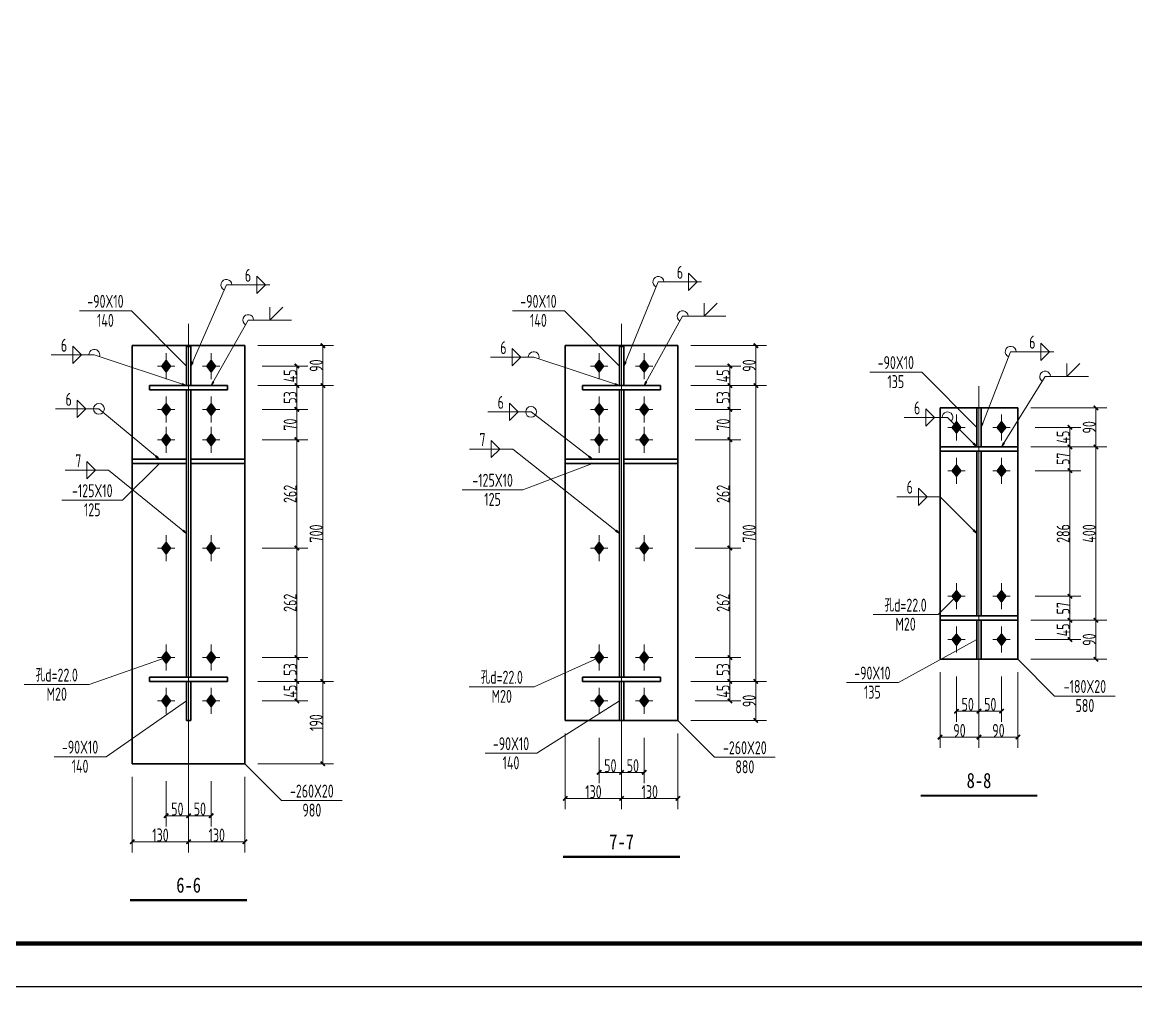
# Model space of a CAD drawing. Extents: x 2303022 to 2899168, y 17226141 to 18257813.
# Drawn here: x 2592571 to 2618286, y 17264101 to 17286360 of the extents above; entities that cross this region are included whole.
import ezdxf
from ezdxf.enums import TextEntityAlignment as Align

# ---------------------------------------------------------------- set-up
doc = ezdxf.new("R2010")
doc.units = 0
doc.header["$LTSCALE"] = 1000
doc.header["$MEASUREMENT"] = 0
doc.linetypes.add('线型6', pattern=[8.75, 5, -1.25, 1.25, -1.25])
for name, color, linetype, lineweight in [('10', 7, 'Continuous', 35), ('20', 2, 'Continuous', 35), ('尺寸标注', 9, 'Continuous', 18), ('焊缝标注', 9, 'Continuous', 18), ('螺栓孔标注', 9, 'Continuous', 18), ('钢板标注', 9, 'Continuous', 18)]:
    doc.layers.add(name, color=color, linetype=linetype, lineweight=lineweight)
doc.layers.add('3T_WOOD', color=21, linetype='Continuous')
doc.layers.add('TK', color=4, linetype='Continuous')
doc.styles.add('FromPkpm', font='Pkpmeng', dxfattribs={"width": 0.7, "bigfont": 'hztxt'})
doc.styles.add('宋体', font='', dxfattribs={"width": 0.8})
doc.styles.get('宋体').set_extended_font_data('SimSun')

# ---------------------------------------------------------------- blocks, each defined once
blk = doc.blocks.new('_ArchTick')
at = {"color": 0, "linetype": 'ByBlock', "const_width": 0.4}
blk.add_lwpolyline([(-0.5, -0.5), (0.5, 0.5)], dxfattribs=at)
blk = doc.blocks.new('GeYuanFrame_52402328', base_point=(20.09, 4.53))
at = {"layer": 'TK'}
blk.add_lwpolyline([(20.09, 4.53), (20.09, 598.53), (1491.09, 598.53), (1491.09, 4.53)], close=True, dxfattribs=at)
at = {"layer": 'TK', "const_width": 1}
blk.add_lwpolyline([(45.09, 588.53), (1481.09, 588.53), (1481.09, 14.53), (45.09, 14.53)], close=True, dxfattribs=at)

msp = doc.modelspace()

# ---------------------------------------------------------------- hatches: boundary and pattern name
at = {"layer": '10'}
for points in [[(2595892.5, 17278555.5), (2595792.5, 17278425.5), (2595892.5, 17278295.5), (2595992.5, 17278425.5)], [(2596932.5, 17278555.5), (2596832.5, 17278425.5), (2596932.5, 17278295.5), (2597032.5, 17278425.5)], [(2605892.5, 17278555.5), (2605792.5, 17278425.5), (2605892.5, 17278295.5), (2605992.5, 17278425.5)], [(2606932.5, 17278555.5), (2606832.5, 17278425.5), (2606932.5, 17278295.5), (2607032.5, 17278425.5)], [(2595892.5, 17277555.5), (2595792.5, 17277425.5), (2595892.5, 17277295.5), (2595992.5, 17277425.5)], [(2596932.5, 17277555.5), (2596832.5, 17277425.5), (2596932.5, 17277295.5), (2597032.5, 17277425.5)], [(2605892.5, 17277555.5), (2605792.5, 17277425.5), (2605892.5, 17277295.5), (2605992.5, 17277425.5)], [(2606932.5, 17277555.5), (2606832.5, 17277425.5), (2606932.5, 17277295.5), (2607032.5, 17277425.5)], [(2614146.2, 17277141.4), (2614046.2, 17277011.4), (2614146.2, 17276881.4), (2614246.2, 17277011.4)], [(2615186.2, 17277141.4), (2615086.2, 17277011.4), (2615186.2, 17276881.4), (2615286.2, 17277011.4)], [(2595892.5, 17276855.5), (2595792.5, 17276725.5), (2595892.5, 17276595.5), (2595992.5, 17276725.5)], [(2596932.5, 17276855.5), (2596832.5, 17276725.5), (2596932.5, 17276595.5), (2597032.5, 17276725.5)], [(2605892.5, 17276855.5), (2605792.5, 17276725.5), (2605892.5, 17276595.5), (2605992.5, 17276725.5)], [(2606932.5, 17276855.5), (2606832.5, 17276725.5), (2606932.5, 17276595.5), (2607032.5, 17276725.5)], [(2614146.2, 17276141.4), (2614046.2, 17276011.4), (2614146.2, 17275881.4), (2614246.2, 17276011.4)], [(2615186.2, 17276141.4), (2615086.2, 17276011.4), (2615186.2, 17275881.4), (2615286.2, 17276011.4)], [(2595892.5, 17274355.5), (2595792.5, 17274225.5), (2595892.5, 17274095.5), (2595992.5, 17274225.5)], [(2596932.5, 17274355.5), (2596832.5, 17274225.5), (2596932.5, 17274095.5), (2597032.5, 17274225.5)], [(2605892.5, 17274355.5), (2605792.5, 17274225.5), (2605892.5, 17274095.5), (2605992.5, 17274225.5)], [(2606932.5, 17274355.5), (2606832.5, 17274225.5), (2606932.5, 17274095.5), (2607032.5, 17274225.5)], [(2614146.2, 17273241.4), (2614046.2, 17273111.4), (2614146.2, 17272981.4), (2614246.2, 17273111.4)], [(2615186.2, 17273241.4), (2615086.2, 17273111.4), (2615186.2, 17272981.4), (2615286.2, 17273111.4)], [(2614146.2, 17272241.4), (2614046.2, 17272111.4), (2614146.2, 17271981.4), (2614246.2, 17272111.4)], [(2615186.2, 17272241.4), (2615086.2, 17272111.4), (2615186.2, 17271981.4), (2615286.2, 17272111.4)], [(2595892.5, 17271827.3), (2595792.5, 17271697.3), (2595892.5, 17271567.3), (2595992.5, 17271697.3)], [(2596932.5, 17271827.3), (2596832.5, 17271697.3), (2596932.5, 17271567.3), (2597032.5, 17271697.3)], [(2605892.5, 17271827.3), (2605792.5, 17271697.3), (2605892.5, 17271567.3), (2605992.5, 17271697.3)], [(2606932.5, 17271827.3), (2606832.5, 17271697.3), (2606932.5, 17271567.3), (2607032.5, 17271697.3)], [(2595892.5, 17270827.3), (2595792.5, 17270697.3), (2595892.5, 17270567.3), (2595992.5, 17270697.3)], [(2596932.5, 17270827.3), (2596832.5, 17270697.3), (2596932.5, 17270567.3), (2597032.5, 17270697.3)], [(2605892.5, 17270827.3), (2605792.5, 17270697.3), (2605892.5, 17270567.3), (2605992.5, 17270697.3)], [(2606932.5, 17270827.3), (2606832.5, 17270697.3), (2606932.5, 17270567.3), (2607032.5, 17270697.3)]]:
    msp.add_hatch(color=1, dxfattribs=at).paths.add_polyline_path(points)
at = {"layer": '焊缝标注'}
for points in [[(2596462.5, 17278425.5), (2596516.4, 17278511.1), (2596489, 17278523.1)], [(2606462.5, 17278425.5), (2606514.4, 17278512.3), (2606486.6, 17278523.7)], [(2596362.5, 17277975.5), (2596272.4, 17278021.4), (2596262.9, 17277993)], [(2596932.5, 17277975.5), (2596994.9, 17278055.1), (2596968.8, 17278069.9)], [(2606362.5, 17277975.5), (2606272.3, 17278021.2), (2606262.9, 17277992.7)], [(2606932.5, 17277975.5), (2606994.2, 17278055.7), (2606967.9, 17278070.2)], [(2614716.2, 17277011.4), (2614766.5, 17277099.1), (2614738.6, 17277110)], [(2614616.2, 17276561.4), (2614556.2, 17276642.8), (2614534.9, 17276621.6)], [(2615186.2, 17276561.4), (2615251.7, 17276638.5), (2615226.2, 17276654.3)], [(2595737.5, 17276275.5), (2595670.3, 17276351.1), (2595651.1, 17276328)], [(2605737.5, 17276275.5), (2605667.5, 17276348.5), (2605649.2, 17276324.8)], [(2596362.5, 17274561.4), (2596294.3, 17274636.1), (2596275.4, 17274612.8)], [(2606362.5, 17274561.4), (2606293.5, 17274635.3), (2606274.8, 17274611.8)], [(2614616.2, 17274561.4), (2614556.2, 17274642.8), (2614534.9, 17274621.6)]]:
    msp.add_hatch(color=256, dxfattribs=at).paths.add_polyline_path(points)

# ---------------------------------------------------------------- linework, layer by layer
at = {"layer": '10', "linetype": '线型6', "lineweight": 18, "ltscale": 100}
for p, q in [((2596412.5, 17268747.3), (2596412.5, 17279397.3)), ((2606412.5, 17269747.3), (2606412.5, 17279397.3)), ((2614666.2, 17271161.4), (2614666.2, 17277961.4))]:
    msp.add_line(p, q, dxfattribs=at)
at = {"layer": '10', "color": 9, "lineweight": 18, "ltscale": 100}
for p, q in [((2595892.5, 17278725.5), (2595892.5, 17278125.5)), ((2596932.5, 17278725.5), (2596932.5, 17278125.5)), ((2605892.5, 17278725.5), (2605892.5, 17278125.5)), ((2606932.5, 17278725.5), (2606932.5, 17278125.5)), ((2596092.5, 17278425.5), (2595692.5, 17278425.5)), ((2597132.5, 17278425.5), (2596732.5, 17278425.5)), ((2606092.5, 17278425.5), (2605692.5, 17278425.5)), ((2607132.5, 17278425.5), (2606732.5, 17278425.5)), ((2595892.5, 17277725.5), (2595892.5, 17277125.5)), ((2596932.5, 17277725.5), (2596932.5, 17277125.5)), ((2605892.5, 17277725.5), (2605892.5, 17277125.5)), ((2606932.5, 17277725.5), (2606932.5, 17277125.5)), ((2596092.5, 17277425.5), (2595692.5, 17277425.5)), ((2597132.5, 17277425.5), (2596732.5, 17277425.5)), ((2606092.5, 17277425.5), (2605692.5, 17277425.5)), ((2607132.5, 17277425.5), (2606732.5, 17277425.5)), ((2614146.2, 17277311.4), (2614146.2, 17276711.4)), ((2615186.2, 17277311.4), (2615186.2, 17276711.4)), ((2595892.5, 17277025.5), (2595892.5, 17276425.5)), ((2596932.5, 17277025.5), (2596932.5, 17276425.5)), ((2605892.5, 17277025.5), (2605892.5, 17276425.5)), ((2606932.5, 17277025.5), (2606932.5, 17276425.5)), ((2614346.2, 17277011.4), (2613946.2, 17277011.4)), ((2615386.2, 17277011.4), (2614986.2, 17277011.4)), ((2596092.5, 17276725.5), (2595692.5, 17276725.5)), ((2597132.5, 17276725.5), (2596732.5, 17276725.5)), ((2606092.5, 17276725.5), (2605692.5, 17276725.5)), ((2607132.5, 17276725.5), (2606732.5, 17276725.5)), ((2614146.2, 17276311.4), (2614146.2, 17275711.4)), ((2615186.2, 17276311.4), (2615186.2, 17275711.4)), ((2614346.2, 17276011.4), (2613946.2, 17276011.4)), ((2615386.2, 17276011.4), (2614986.2, 17276011.4)), ((2595892.5, 17274525.5), (2595892.5, 17273925.5)), ((2596932.5, 17274525.5), (2596932.5, 17273925.5)), ((2605892.5, 17274525.5), (2605892.5, 17273925.5)), ((2606932.5, 17274525.5), (2606932.5, 17273925.5)), ((2596092.5, 17274225.5), (2595692.5, 17274225.5)), ((2597132.5, 17274225.5), (2596732.5, 17274225.5)), ((2606092.5, 17274225.5), (2605692.5, 17274225.5)), ((2607132.5, 17274225.5), (2606732.5, 17274225.5)), ((2614146.2, 17273411.4), (2614146.2, 17272811.4)), ((2615186.2, 17273411.4), (2615186.2, 17272811.4)), ((2614346.2, 17273111.4), (2613946.2, 17273111.4)), ((2615386.2, 17273111.4), (2614986.2, 17273111.4)), ((2614146.2, 17272411.4), (2614146.2, 17271811.4)), ((2615186.2, 17272411.4), (2615186.2, 17271811.4)), ((2614346.2, 17272111.4), (2613946.2, 17272111.4)), ((2615386.2, 17272111.4), (2614986.2, 17272111.4)), ((2595892.5, 17271997.3), (2595892.5, 17271397.3)), ((2596932.5, 17271997.3), (2596932.5, 17271397.3)), ((2605892.5, 17271997.3), (2605892.5, 17271397.3)), ((2606932.5, 17271997.3), (2606932.5, 17271397.3)), ((2596092.5, 17271697.3), (2595692.5, 17271697.3)), ((2597132.5, 17271697.3), (2596732.5, 17271697.3)), ((2606092.5, 17271697.3), (2605692.5, 17271697.3)), ((2607132.5, 17271697.3), (2606732.5, 17271697.3)), ((2595892.5, 17270997.3), (2595892.5, 17270397.3)), ((2596932.5, 17270997.3), (2596932.5, 17270397.3)), ((2605892.5, 17270997.3), (2605892.5, 17270397.3)), ((2606932.5, 17270997.3), (2606932.5, 17270397.3)), ((2596092.5, 17270697.3), (2595692.5, 17270697.3)), ((2597132.5, 17270697.3), (2596732.5, 17270697.3)), ((2606092.5, 17270697.3), (2605692.5, 17270697.3)), ((2607132.5, 17270697.3), (2606732.5, 17270697.3))]:
    msp.add_line(p, q, dxfattribs=at)
at = {"layer": '10', "color": 3, "lineweight": 35, "ltscale": 100}
for p, q in [((2597312.5, 17277975.5), (2595512.5, 17277975.5)), ((2595512.5, 17277975.5), (2595512.5, 17277875.5)), ((2597312.5, 17277875.5), (2597312.5, 17277975.5)), ((2607312.5, 17277975.5), (2605512.5, 17277975.5)), ((2605512.5, 17277975.5), (2605512.5, 17277875.5)), ((2607312.5, 17277875.5), (2607312.5, 17277975.5)), ((2595512.5, 17277875.5), (2597312.5, 17277875.5)), ((2596362.5, 17271247.3), (2596362.5, 17277875.5)), ((2596462.5, 17271247.3), (2596462.5, 17277875.5)), ((2605512.5, 17277875.5), (2607312.5, 17277875.5)), ((2606362.5, 17271247.3), (2606362.5, 17277875.5)), ((2606462.5, 17271247.3), (2606462.5, 17277875.5)), ((2615566.2, 17276561.4), (2613766.2, 17276561.4)), ((2613766.2, 17276561.4), (2613766.2, 17276461.4)), ((2613766.2, 17276461.4), (2615566.2, 17276461.4)), ((2614616.2, 17272661.4), (2614616.2, 17276461.4)), ((2614716.2, 17272661.4), (2614716.2, 17276461.4)), ((2615566.2, 17276461.4), (2615566.2, 17276561.4)), ((2615566.2, 17272661.4), (2613766.2, 17272661.4)), ((2613766.2, 17272661.4), (2613766.2, 17272561.4)), ((2613766.2, 17272561.4), (2615566.2, 17272561.4)), ((2615566.2, 17272561.4), (2615566.2, 17272661.4)), ((2597312.5, 17271247.3), (2595512.5, 17271247.3)), ((2595512.5, 17271247.3), (2595512.5, 17271147.3)), ((2595512.5, 17271147.3), (2597312.5, 17271147.3)), ((2597312.5, 17271147.3), (2597312.5, 17271247.3)), ((2607312.5, 17271247.3), (2605512.5, 17271247.3)), ((2605512.5, 17271247.3), (2605512.5, 17271147.3)), ((2605512.5, 17271147.3), (2607312.5, 17271147.3)), ((2607312.5, 17271147.3), (2607312.5, 17271247.3))]:
    msp.add_line(p, q, dxfattribs=at)
at = {"layer": '10', "color": 1, "linetype": 'Continuous'}
for points in [[(2595892.5, 17278555.5), (2595792.5, 17278425.5), (2595892.5, 17278295.5), (2595992.5, 17278425.5)], [(2596932.5, 17278555.5), (2596832.5, 17278425.5), (2596932.5, 17278295.5), (2597032.5, 17278425.5)], [(2605892.5, 17278555.5), (2605792.5, 17278425.5), (2605892.5, 17278295.5), (2605992.5, 17278425.5)], [(2606932.5, 17278555.5), (2606832.5, 17278425.5), (2606932.5, 17278295.5), (2607032.5, 17278425.5)], [(2595892.5, 17277555.5), (2595792.5, 17277425.5), (2595892.5, 17277295.5), (2595992.5, 17277425.5)], [(2596932.5, 17277555.5), (2596832.5, 17277425.5), (2596932.5, 17277295.5), (2597032.5, 17277425.5)], [(2605892.5, 17277555.5), (2605792.5, 17277425.5), (2605892.5, 17277295.5), (2605992.5, 17277425.5)], [(2606932.5, 17277555.5), (2606832.5, 17277425.5), (2606932.5, 17277295.5), (2607032.5, 17277425.5)], [(2614146.2, 17277141.4), (2614046.2, 17277011.4), (2614146.2, 17276881.4), (2614246.2, 17277011.4)], [(2615186.2, 17277141.4), (2615086.2, 17277011.4), (2615186.2, 17276881.4), (2615286.2, 17277011.4)], [(2595892.5, 17276855.5), (2595792.5, 17276725.5), (2595892.5, 17276595.5), (2595992.5, 17276725.5)], [(2596932.5, 17276855.5), (2596832.5, 17276725.5), (2596932.5, 17276595.5), (2597032.5, 17276725.5)], [(2605892.5, 17276855.5), (2605792.5, 17276725.5), (2605892.5, 17276595.5), (2605992.5, 17276725.5)], [(2606932.5, 17276855.5), (2606832.5, 17276725.5), (2606932.5, 17276595.5), (2607032.5, 17276725.5)], [(2614146.2, 17276141.4), (2614046.2, 17276011.4), (2614146.2, 17275881.4), (2614246.2, 17276011.4)], [(2615186.2, 17276141.4), (2615086.2, 17276011.4), (2615186.2, 17275881.4), (2615286.2, 17276011.4)], [(2595892.5, 17274355.5), (2595792.5, 17274225.5), (2595892.5, 17274095.5), (2595992.5, 17274225.5)], [(2596932.5, 17274355.5), (2596832.5, 17274225.5), (2596932.5, 17274095.5), (2597032.5, 17274225.5)], [(2605892.5, 17274355.5), (2605792.5, 17274225.5), (2605892.5, 17274095.5), (2605992.5, 17274225.5)], [(2606932.5, 17274355.5), (2606832.5, 17274225.5), (2606932.5, 17274095.5), (2607032.5, 17274225.5)], [(2614146.2, 17273241.4), (2614046.2, 17273111.4), (2614146.2, 17272981.4), (2614246.2, 17273111.4)], [(2615186.2, 17273241.4), (2615086.2, 17273111.4), (2615186.2, 17272981.4), (2615286.2, 17273111.4)], [(2614146.2, 17272241.4), (2614046.2, 17272111.4), (2614146.2, 17271981.4), (2614246.2, 17272111.4)], [(2615186.2, 17272241.4), (2615086.2, 17272111.4), (2615186.2, 17271981.4), (2615286.2, 17272111.4)], [(2595892.5, 17271827.3), (2595792.5, 17271697.3), (2595892.5, 17271567.3), (2595992.5, 17271697.3)], [(2596932.5, 17271827.3), (2596832.5, 17271697.3), (2596932.5, 17271567.3), (2597032.5, 17271697.3)], [(2605892.5, 17271827.3), (2605792.5, 17271697.3), (2605892.5, 17271567.3), (2605992.5, 17271697.3)], [(2606932.5, 17271827.3), (2606832.5, 17271697.3), (2606932.5, 17271567.3), (2607032.5, 17271697.3)], [(2595892.5, 17270827.3), (2595792.5, 17270697.3), (2595892.5, 17270567.3), (2595992.5, 17270697.3)], [(2596932.5, 17270827.3), (2596832.5, 17270697.3), (2596932.5, 17270567.3), (2597032.5, 17270697.3)], [(2605892.5, 17270827.3), (2605792.5, 17270697.3), (2605892.5, 17270567.3), (2605992.5, 17270697.3)], [(2606932.5, 17270827.3), (2606832.5, 17270697.3), (2606932.5, 17270567.3), (2607032.5, 17270697.3)]]:
    msp.add_lwpolyline(points, close=True, dxfattribs=at)
at = {"layer": '10', "lineweight": 35, "ltscale": 100, "const_width": 50}
for points in [[(2613316.2, 17268511.4), (2616016.2, 17268511.4)], [(2605062.5, 17267097.3), (2607762.5, 17267097.3)], [(2595062.5, 17266097.3), (2597762.5, 17266097.3)]]:
    msp.add_lwpolyline(points, dxfattribs=at)
at = {"layer": '20', "lineweight": 35, "ltscale": 100}
for p, q in [((2597712.5, 17278897.3), (2595112.5, 17278897.3)), ((2595112.5, 17278897.3), (2595112.5, 17269247.3)), ((2596462.5, 17278875.5), (2596362.5, 17278875.5)), ((2596362.5, 17278875.5), (2596362.5, 17277975.5)), ((2596462.5, 17277975.5), (2596462.5, 17278875.5)), ((2597712.5, 17269247.3), (2597712.5, 17278897.3)), ((2607712.5, 17278897.3), (2605112.5, 17278897.3)), ((2605112.5, 17278897.3), (2605112.5, 17270247.3)), ((2606462.5, 17278875.5), (2606362.5, 17278875.5)), ((2606362.5, 17278875.5), (2606362.5, 17277975.5)), ((2606462.5, 17277975.5), (2606462.5, 17278875.5)), ((2607712.5, 17270247.3), (2607712.5, 17278897.3)), ((2596362.5, 17277975.5), (2596462.5, 17277975.5)), ((2606362.5, 17277975.5), (2606462.5, 17277975.5)), ((2615566.2, 17277461.4), (2613766.2, 17277461.4)), ((2613766.2, 17277461.4), (2613766.2, 17271661.4)), ((2614716.2, 17277461.4), (2614616.2, 17277461.4)), ((2614616.2, 17277461.4), (2614616.2, 17276561.4)), ((2614716.2, 17276561.4), (2614716.2, 17277461.4)), ((2615566.2, 17271661.4), (2615566.2, 17277461.4)), ((2614616.2, 17276561.4), (2614716.2, 17276561.4)), ((2596362.5, 17276275.5), (2595112.5, 17276275.5)), ((2595112.5, 17276275.5), (2595112.5, 17276175.5)), ((2595112.5, 17276175.5), (2596362.5, 17276175.5)), ((2596362.5, 17276175.5), (2596362.5, 17276275.5)), ((2596462.5, 17276275.5), (2597712.5, 17276275.5)), ((2596462.5, 17276175.5), (2596462.5, 17276275.5)), ((2597712.5, 17276175.5), (2596462.5, 17276175.5)), ((2597712.5, 17276275.5), (2597712.5, 17276175.5)), ((2606362.5, 17276275.5), (2605112.5, 17276275.5)), ((2605112.5, 17276275.5), (2605112.5, 17276175.5)), ((2605112.5, 17276175.5), (2606362.5, 17276175.5)), ((2606362.5, 17276175.5), (2606362.5, 17276275.5)), ((2606462.5, 17276275.5), (2607712.5, 17276275.5)), ((2606462.5, 17276175.5), (2606462.5, 17276275.5)), ((2607712.5, 17276175.5), (2606462.5, 17276175.5)), ((2607712.5, 17276275.5), (2607712.5, 17276175.5)), ((2614616.2, 17272561.4), (2614716.2, 17272561.4)), ((2614616.2, 17271661.4), (2614616.2, 17272561.4)), ((2614716.2, 17272561.4), (2614716.2, 17271661.4)), ((2613766.2, 17271661.4), (2615566.2, 17271661.4)), ((2614716.2, 17271661.4), (2614616.2, 17271661.4)), ((2596362.5, 17271147.3), (2596462.5, 17271147.3)), ((2596362.5, 17270247.3), (2596362.5, 17271147.3)), ((2596462.5, 17271147.3), (2596462.5, 17270247.3)), ((2606362.5, 17271147.3), (2606462.5, 17271147.3)), ((2606362.5, 17270247.3), (2606362.5, 17271147.3)), ((2606462.5, 17271147.3), (2606462.5, 17270247.3)), ((2596462.5, 17270247.3), (2596362.5, 17270247.3)), ((2605112.5, 17270247.3), (2607712.5, 17270247.3)), ((2606462.5, 17270247.3), (2606362.5, 17270247.3)), ((2595112.5, 17269247.3), (2597712.5, 17269247.3))]:
    msp.add_line(p, q, dxfattribs=at)
at = {"layer": '尺寸标注', "linetype": 'Continuous', "lineweight": 18}
for p, q in [((2598012.5, 17278897.3), (2599762.5, 17278897.3)), ((2599512.5, 17277975.5), (2599512.5, 17278897.3)), ((2608012.5, 17278897.3), (2609762.5, 17278897.3)), ((2609512.5, 17277975.5), (2609512.5, 17278897.3)), ((2598112.5, 17278425.5), (2599162.5, 17278425.5)), ((2598912.5, 17277975.5), (2598912.5, 17278425.5)), ((2608112.5, 17278425.5), (2609162.5, 17278425.5)), ((2608912.5, 17277975.5), (2608912.5, 17278425.5)), ((2598012.5, 17277975.5), (2599762.5, 17277975.5)), ((2598012.5, 17277975.5), (2599762.5, 17277975.5)), ((2598112.5, 17277975.5), (2599162.5, 17277975.5)), ((2598112.5, 17277975.5), (2599162.5, 17277975.5)), ((2598912.5, 17277425.5), (2598912.5, 17277975.5)), ((2599512.5, 17271147.3), (2599512.5, 17277975.5)), ((2608012.5, 17277975.5), (2609762.5, 17277975.5)), ((2608012.5, 17277975.5), (2609762.5, 17277975.5)), ((2608112.5, 17277975.5), (2609162.5, 17277975.5)), ((2608112.5, 17277975.5), (2609162.5, 17277975.5)), ((2608912.5, 17277425.5), (2608912.5, 17277975.5)), ((2609512.5, 17271147.3), (2609512.5, 17277975.5)), ((2615866.2, 17277461.4), (2617616.2, 17277461.4)), ((2617366.2, 17276561.4), (2617366.2, 17277461.4)), ((2598112.5, 17277425.5), (2599162.5, 17277425.5)), ((2598112.5, 17277425.5), (2599162.5, 17277425.5)), ((2598912.5, 17276725.5), (2598912.5, 17277425.5)), ((2608112.5, 17277425.5), (2609162.5, 17277425.5)), ((2608112.5, 17277425.5), (2609162.5, 17277425.5)), ((2608912.5, 17276725.5), (2608912.5, 17277425.5)), ((2615966.2, 17277011.4), (2617016.2, 17277011.4)), ((2616766.2, 17276561.4), (2616766.2, 17277011.4)), ((2598112.5, 17276725.5), (2599162.5, 17276725.5)), ((2598112.5, 17276725.5), (2599162.5, 17276725.5)), ((2598912.5, 17274225.5), (2598912.5, 17276725.5)), ((2608112.5, 17276725.5), (2609162.5, 17276725.5)), ((2608112.5, 17276725.5), (2609162.5, 17276725.5)), ((2608912.5, 17274225.5), (2608912.5, 17276725.5)), ((2615866.2, 17276561.4), (2617616.2, 17276561.4)), ((2615866.2, 17276561.4), (2617616.2, 17276561.4)), ((2615966.2, 17276561.4), (2617016.2, 17276561.4)), ((2615966.2, 17276561.4), (2617016.2, 17276561.4)), ((2616766.2, 17276011.4), (2616766.2, 17276561.4)), ((2617366.2, 17272561.4), (2617366.2, 17276561.4)), ((2615966.2, 17276011.4), (2617016.2, 17276011.4)), ((2615966.2, 17276011.4), (2617016.2, 17276011.4)), ((2616766.2, 17273111.4), (2616766.2, 17276011.4)), ((2598112.5, 17274225.5), (2599162.5, 17274225.5)), ((2598112.5, 17274225.5), (2599162.5, 17274225.5)), ((2598912.5, 17271697.3), (2598912.5, 17274225.5)), ((2608112.5, 17274225.5), (2609162.5, 17274225.5)), ((2608112.5, 17274225.5), (2609162.5, 17274225.5)), ((2608912.5, 17271697.3), (2608912.5, 17274225.5)), ((2615966.2, 17273111.4), (2617016.2, 17273111.4)), ((2615966.2, 17273111.4), (2617016.2, 17273111.4)), ((2616766.2, 17272561.4), (2616766.2, 17273111.4)), ((2615866.2, 17272561.4), (2617616.2, 17272561.4)), ((2615866.2, 17272561.4), (2617616.2, 17272561.4)), ((2615966.2, 17272561.4), (2617016.2, 17272561.4)), ((2615966.2, 17272561.4), (2617016.2, 17272561.4)), ((2616766.2, 17272561.4), (2616766.2, 17272111.4)), ((2617366.2, 17271661.4), (2617366.2, 17272561.4)), ((2615966.2, 17272111.4), (2617016.2, 17272111.4)), ((2598112.5, 17271697.3), (2599162.5, 17271697.3)), ((2598112.5, 17271697.3), (2599162.5, 17271697.3)), ((2598912.5, 17271147.3), (2598912.5, 17271697.3)), ((2608112.5, 17271697.3), (2609162.5, 17271697.3)), ((2608112.5, 17271697.3), (2609162.5, 17271697.3)), ((2608912.5, 17271147.3), (2608912.5, 17271697.3)), ((2615866.2, 17271661.4), (2617616.2, 17271661.4)), ((2613766.2, 17271361.4), (2613766.2, 17269611.4)), ((2614146.2, 17271261.4), (2614146.2, 17270211.4)), ((2614666.2, 17271361.4), (2614666.2, 17269611.4)), ((2614666.2, 17271361.4), (2614666.2, 17269611.4)), ((2614666.2, 17271261.4), (2614666.2, 17270211.4)), ((2614666.2, 17271261.4), (2614666.2, 17270211.4)), ((2615186.2, 17271261.4), (2615186.2, 17270211.4)), ((2615566.2, 17271361.4), (2615566.2, 17269611.4)), ((2598012.5, 17271147.3), (2599762.5, 17271147.3)), ((2598012.5, 17271147.3), (2599762.5, 17271147.3)), ((2598112.5, 17271147.3), (2599162.5, 17271147.3)), ((2598112.5, 17271147.3), (2599162.5, 17271147.3)), ((2598912.5, 17271147.3), (2598912.5, 17270697.3)), ((2599512.5, 17269247.3), (2599512.5, 17271147.3)), ((2608012.5, 17271147.3), (2609762.5, 17271147.3)), ((2608012.5, 17271147.3), (2609762.5, 17271147.3)), ((2608112.5, 17271147.3), (2609162.5, 17271147.3)), ((2608112.5, 17271147.3), (2609162.5, 17271147.3)), ((2608912.5, 17271147.3), (2608912.5, 17270697.3)), ((2609512.5, 17270247.3), (2609512.5, 17271147.3)), ((2598112.5, 17270697.3), (2599162.5, 17270697.3)), ((2608112.5, 17270697.3), (2609162.5, 17270697.3)), ((2608012.5, 17270247.3), (2609762.5, 17270247.3)), ((2614146.2, 17270461.4), (2614666.2, 17270461.4)), ((2614666.2, 17270461.4), (2615186.2, 17270461.4)), ((2605112.5, 17269947.3), (2605112.5, 17268197.3)), ((2605892.5, 17269847.3), (2605892.5, 17268797.3)), ((2606412.5, 17269947.3), (2606412.5, 17268197.3)), ((2606412.5, 17269947.3), (2606412.5, 17268197.3)), ((2606412.5, 17269847.3), (2606412.5, 17268797.3)), ((2606412.5, 17269847.3), (2606412.5, 17268797.3)), ((2606932.5, 17269847.3), (2606932.5, 17268797.3)), ((2607712.5, 17269947.3), (2607712.5, 17268197.3)), ((2613766.2, 17269861.4), (2614666.2, 17269861.4)), ((2614666.2, 17269861.4), (2615566.2, 17269861.4)), ((2598012.5, 17269247.3), (2599762.5, 17269247.3)), ((2595112.5, 17268947.3), (2595112.5, 17267197.3)), ((2596412.5, 17268947.3), (2596412.5, 17267197.3)), ((2596412.5, 17268947.3), (2596412.5, 17267197.3)), ((2597712.5, 17268947.3), (2597712.5, 17267197.3)), ((2605892.5, 17269047.3), (2606412.5, 17269047.3)), ((2606412.5, 17269047.3), (2606932.5, 17269047.3)), ((2595892.5, 17268847.3), (2595892.5, 17267797.3)), ((2596412.5, 17268847.3), (2596412.5, 17267797.3)), ((2596412.5, 17268847.3), (2596412.5, 17267797.3)), ((2596932.5, 17268847.3), (2596932.5, 17267797.3)), ((2605112.5, 17268447.3), (2606412.5, 17268447.3)), ((2606412.5, 17268447.3), (2607712.5, 17268447.3)), ((2595892.5, 17268047.3), (2596412.5, 17268047.3)), ((2596412.5, 17268047.3), (2596932.5, 17268047.3)), ((2595112.5, 17267447.3), (2596412.5, 17267447.3)), ((2596412.5, 17267447.3), (2597712.5, 17267447.3))]:
    msp.add_line(p, q, dxfattribs=at)
at = {"layer": '焊缝标注', "lineweight": 18, "ltscale": 100}
for p, q in [((2607960.1, 17280569), (2608160.1, 17280369)), ((2607960.1, 17280369), (2607960.1, 17280569)), ((2596462.5, 17278425.5), (2597284.7, 17280300.2)), ((2597284.7, 17280300.2), (2598284.7, 17280300.2)), ((2597984.7, 17280500.2), (2598184.7, 17280300.2)), ((2597984.7, 17280300.2), (2597984.7, 17280500.2)), ((2597984.7, 17280100.2), (2598184.7, 17280300.2)), ((2597984.7, 17280300.2), (2597984.7, 17280100.2)), ((2606462.5, 17278425.5), (2607260.1, 17280369)), ((2607260.1, 17280369), (2608260.1, 17280369)), ((2607960.1, 17280169), (2608160.1, 17280369)), ((2607960.1, 17280369), (2607960.1, 17280169)), ((2598289.9, 17279488.6), (2598289.9, 17279788.6)), ((2598289.9, 17279488.6), (2598589.9, 17279788.6)), ((2608321, 17279576.5), (2608321, 17279876.5)), ((2608321, 17279576.5), (2608621, 17279876.5)), ((2606932.5, 17277975.5), (2607821, 17279576.5)), ((2607821, 17279576.5), (2608821, 17279576.5)), ((2596932.5, 17277975.5), (2597789.9, 17279488.6)), ((2597789.9, 17279488.6), (2598789.9, 17279488.6)), ((2593935.1, 17278686.2), (2593735.1, 17278886.2)), ((2593735.1, 17278686.2), (2593735.1, 17278886.2)), ((2604082.7, 17278631.6), (2603882.7, 17278831.6)), ((2603882.7, 17278631.6), (2603882.7, 17278831.6)), ((2614716.2, 17277011.4), (2615397.6, 17278756.7)), ((2615397.6, 17278756.7), (2616397.6, 17278756.7)), ((2616097.6, 17278956.7), (2616297.6, 17278756.7)), ((2616097.6, 17278756.7), (2616097.6, 17278956.7)), ((2616097.6, 17278556.7), (2616297.6, 17278756.7)), ((2616097.6, 17278756.7), (2616097.6, 17278556.7)), ((2594235.1, 17278686.2), (2593235.1, 17278686.2)), ((2593935.1, 17278686.2), (2593735.1, 17278486.2)), ((2593735.1, 17278686.2), (2593735.1, 17278486.2)), ((2596362.5, 17277975.5), (2594235.1, 17278686.2)), ((2604382.7, 17278631.6), (2603382.7, 17278631.6)), ((2604082.7, 17278631.6), (2603882.7, 17278431.6)), ((2603882.7, 17278631.6), (2603882.7, 17278431.6)), ((2606362.5, 17277975.5), (2604382.7, 17278631.6)), ((2616693.8, 17278184.6), (2616693.8, 17278484.6)), ((2616693.8, 17278184.6), (2616993.8, 17278484.6)), ((2615186.2, 17276561.4), (2616193.8, 17278184.6)), ((2616193.8, 17278184.6), (2617193.8, 17278184.6)), ((2594342, 17277437.9), (2593342, 17277437.9)), ((2594042, 17277437.9), (2593842, 17277637.9)), ((2593842, 17277437.9), (2593842, 17277637.9)), ((2594042, 17277437.9), (2593842, 17277237.9)), ((2593842, 17277437.9), (2593842, 17277237.9)), ((2595737.5, 17276275.5), (2594342, 17277437.9)), ((2604022.3, 17277368), (2603822.3, 17277568)), ((2603822.3, 17277368), (2603822.3, 17277568)), ((2613638.2, 17277241.1), (2613438.2, 17277441.1)), ((2613438.2, 17277241.1), (2613438.2, 17277441.1)), ((2604322.3, 17277368), (2603322.3, 17277368)), ((2604022.3, 17277368), (2603822.3, 17277168)), ((2603822.3, 17277368), (2603822.3, 17277168)), ((2605737.5, 17276275.5), (2604322.3, 17277368)), ((2613938.2, 17277241.1), (2612938.2, 17277241.1)), ((2613638.2, 17277241.1), (2613438.2, 17277041.1)), ((2613438.2, 17277241.1), (2613438.2, 17277041.1)), ((2614616.2, 17276561.4), (2613938.2, 17277241.1)), ((2603600.3, 17276511.5), (2603400.3, 17276711.5)), ((2603400.3, 17276511.5), (2603400.3, 17276711.5)), ((2603900.3, 17276511.5), (2602900.3, 17276511.5)), ((2603600.3, 17276511.5), (2603400.3, 17276311.5)), ((2603400.3, 17276511.5), (2603400.3, 17276311.5)), ((2606362.5, 17274561.4), (2603900.3, 17276511.5)), ((2594265, 17276020.1), (2594065, 17276220.1)), ((2594065, 17276020.1), (2594065, 17276220.1)), ((2594565, 17276020.1), (2593565, 17276020.1)), ((2594265, 17276020.1), (2594065, 17275820.1)), ((2594065, 17276020.1), (2594065, 17275820.1)), ((2596362.5, 17274561.4), (2594565, 17276020.1)), ((2613768.7, 17275411), (2612768.7, 17275411)), ((2613468.7, 17275411), (2613268.7, 17275611)), ((2613268.7, 17275411), (2613268.7, 17275611)), ((2613468.7, 17275411), (2613268.7, 17275211)), ((2613268.7, 17275411), (2613268.7, 17275211)), ((2614616.2, 17274561.4), (2613768.7, 17275411))]:
    msp.add_line(p, q, dxfattribs=at)
at = {"layer": '焊缝标注', "linetype": 'Continuous'}
for points in [[(2596462.5, 17278425.5), (2596516.4, 17278511.1), (2596489, 17278523.1)], [(2606462.5, 17278425.5), (2606514.4, 17278512.3), (2606486.6, 17278523.7)], [(2596362.5, 17277975.5), (2596272.4, 17278021.4), (2596262.9, 17277993)], [(2596932.5, 17277975.5), (2596994.9, 17278055.1), (2596968.8, 17278069.9)], [(2606362.5, 17277975.5), (2606272.3, 17278021.2), (2606262.9, 17277992.7)], [(2606932.5, 17277975.5), (2606994.2, 17278055.7), (2606967.9, 17278070.2)], [(2614716.2, 17277011.4), (2614766.5, 17277099.1), (2614738.6, 17277110)], [(2614616.2, 17276561.4), (2614556.2, 17276642.8), (2614534.9, 17276621.6)], [(2615186.2, 17276561.4), (2615251.7, 17276638.5), (2615226.2, 17276654.3)], [(2595737.5, 17276275.5), (2595670.3, 17276351.1), (2595651.1, 17276328)], [(2605737.5, 17276275.5), (2605667.5, 17276348.5), (2605649.2, 17276324.8)], [(2596362.5, 17274561.4), (2596294.3, 17274636.1), (2596275.4, 17274612.8)], [(2606362.5, 17274561.4), (2606293.5, 17274635.3), (2606274.8, 17274611.8)], [(2614616.2, 17274561.4), (2614556.2, 17274642.8), (2614534.9, 17274621.6)]]:
    msp.add_lwpolyline(points, close=True, dxfattribs=at)
at = {"layer": '焊缝标注', "lineweight": 18, "ltscale": 100}
for centre in [(2594342, 17277437.9), (2604322.3, 17277368)]:
    msp.add_circle(centre, 125, dxfattribs=at)
for centre, start, end in [((2597284.7, 17280300.2), 0, 246.32047), ((2607260.1, 17280369), 0, 247.68733), ((2597789.9, 17279488.6), 0, 240.46178), ((2607821, 17279576.5), 0, 240.9725), ((2594235.1, 17278686.2), 341.52737, 180), ((2604382.7, 17278631.6), 341.66602, 180), ((2615397.6, 17278756.7), 0, 248.67307), ((2616193.8, 17278184.6), 0, 238.16757), ((2613938.2, 17277241.1), 314.93155, 180)]:
    msp.add_arc(centre, 125, start, end, dxfattribs=at)
at = {"layer": '螺栓孔标注', "lineweight": 18, "ltscale": 100}
for p, q in [((2614146.2, 17273111.4), (2613721.1, 17272688)), ((2613721.1, 17272688), (2612221.1, 17272688)), ((2595892.5, 17271697.3), (2594117.2, 17271074.1)), ((2605892.5, 17271697.3), (2604394.5, 17271023.8)), ((2594117.2, 17271074.1), (2592617.2, 17271074.1)), ((2604394.5, 17271023.8), (2602894.5, 17271023.8))]:
    msp.add_line(p, q, dxfattribs=at)
at = {"layer": '螺栓孔标注', "ltscale": 100, "const_width": 10}
for points in [[(2614151.2, 17273111.4, 1), (2614141.2, 17273111.4, 1)], [(2595897.5, 17271697.3, 1), (2595887.5, 17271697.3, 1)], [(2605897.5, 17271697.3, 1), (2605887.5, 17271697.3, 1)]]:
    msp.add_lwpolyline(points, format="xyb", close=True, dxfattribs=at)
at = {"layer": '钢板标注', "lineweight": 18, "ltscale": 100}
for p, q in [((2595091.3, 17279699.8), (2593891.3, 17279699.8)), ((2596362.5, 17278425.5), (2595091.3, 17279699.8)), ((2605091.3, 17279699.8), (2603891.3, 17279699.8)), ((2606362.5, 17278425.5), (2605091.3, 17279699.8)), ((2613344.9, 17278285.7), (2612144.9, 17278285.7)), ((2614616.2, 17277011.4), (2613344.9, 17278285.7)), ((2595737.5, 17276175.5), (2594887.3, 17275328.7)), ((2605737.5, 17276175.5), (2604132.7, 17275569.4)), ((2604132.7, 17275569.4), (2602732.7, 17275569.4)), ((2594887.3, 17275328.7), (2593487.3, 17275328.7)), ((2614616.2, 17272111.4), (2612803.8, 17271119.8)), ((2615566.2, 17271661.4), (2616412.3, 17270810.5)), ((2612803.8, 17271119.8), (2611603.8, 17271119.8)), ((2616412.3, 17270810.5), (2617812.3, 17270810.5)), ((2596362.5, 17270697.3), (2594505.5, 17269410)), ((2606362.5, 17270697.3), (2604457.9, 17269488.9)), ((2607712.5, 17270247.3), (2608558.7, 17269396.4)), ((2604457.9, 17269488.9), (2603257.9, 17269488.9)), ((2594505.5, 17269410), (2593305.5, 17269410)), ((2597712.5, 17269247.3), (2598558.7, 17268396.4)), ((2608558.7, 17269396.4), (2609958.7, 17269396.4)), ((2598558.7, 17268396.4), (2599958.7, 17268396.4))]:
    msp.add_line(p, q, dxfattribs=at)
at = {"layer": '钢板标注', "ltscale": 100, "const_width": 10}
for points in [[(2596367.5, 17278425.5, 1), (2596357.5, 17278425.5, 1)], [(2606367.5, 17278425.5, 1), (2606357.5, 17278425.5, 1)], [(2614621.2, 17277011.4, 1), (2614611.2, 17277011.4, 1)], [(2595742.5, 17276175.5, 1), (2595732.5, 17276175.5, 1)], [(2605742.5, 17276175.5, 1), (2605732.5, 17276175.5, 1)], [(2614621.2, 17272111.4, 1), (2614611.2, 17272111.4, 1)], [(2615571.2, 17271661.4, 1), (2615561.2, 17271661.4, 1)], [(2596367.5, 17270697.3, 1), (2596357.5, 17270697.3, 1)], [(2606367.5, 17270697.3, 1), (2606357.5, 17270697.3, 1)], [(2607717.5, 17270247.3, 1), (2607707.5, 17270247.3, 1)], [(2597717.5, 17269247.3, 1), (2597707.5, 17269247.3, 1)]]:
    msp.add_lwpolyline(points, format="xyb", close=True, dxfattribs=at)

# ---------------------------------------------------------------- block references
at = {"layer": '3T_WOOD', "xscale": 100, "yscale": 100, "zscale": 100}
msp.add_blockref('GeYuanFrame_52402328', (2536209.8, 17264101.1), dxfattribs=at)
at = {"layer": '尺寸标注', "linetype": 'Continuous', "lineweight": 18, "xscale": 100, "yscale": 100, "zscale": 100}
for p, rotation in [((2599512.5, 17278897.3), 90), ((2609512.5, 17278897.3), 90), ((2598912.5, 17278425.5), 90), ((2608912.5, 17278425.5), 90), ((2598912.5, 17277975.5), 90), ((2598912.5, 17277975.5), 270), ((2599512.5, 17277975.5), 270), ((2599512.5, 17277975.5), 90), ((2608912.5, 17277975.5), 90), ((2608912.5, 17277975.5), 270), ((2609512.5, 17277975.5), 270), ((2609512.5, 17277975.5), 90), ((2598912.5, 17277425.5), 90), ((2598912.5, 17277425.5), 270), ((2608912.5, 17277425.5), 90), ((2608912.5, 17277425.5), 270), ((2617366.2, 17277461.4), 90), ((2616766.2, 17277011.4), 90), ((2598912.5, 17276725.5), 90), ((2598912.5, 17276725.5), 270), ((2608912.5, 17276725.5), 90), ((2608912.5, 17276725.5), 270), ((2616766.2, 17276561.4), 90), ((2616766.2, 17276561.4), 270), ((2617366.2, 17276561.4), 270), ((2617366.2, 17276561.4), 90), ((2616766.2, 17276011.4), 90), ((2616766.2, 17276011.4), 270), ((2598912.5, 17274225.5), 90), ((2598912.5, 17274225.5), 270), ((2608912.5, 17274225.5), 90), ((2608912.5, 17274225.5), 270), ((2616766.2, 17273111.4), 270), ((2616766.2, 17273111.4), 90), ((2616766.2, 17272561.4), 270), ((2616766.2, 17272561.4), 90), ((2617366.2, 17272561.4), 270), ((2617366.2, 17272561.4), 90), ((2616766.2, 17272111.4), 270), ((2598912.5, 17271697.3), 270), ((2598912.5, 17271697.3), 90), ((2608912.5, 17271697.3), 270), ((2608912.5, 17271697.3), 90), ((2617366.2, 17271661.4), 270), ((2598912.5, 17271147.3), 270), ((2598912.5, 17271147.3), 90), ((2599512.5, 17271147.3), 270), ((2599512.5, 17271147.3), 90), ((2608912.5, 17271147.3), 270), ((2608912.5, 17271147.3), 90), ((2609512.5, 17271147.3), 270), ((2609512.5, 17271147.3), 90), ((2598912.5, 17270697.3), 270), ((2608912.5, 17270697.3), 270), ((2614146.2, 17270461.4), 180), ((2614666.2, 17270461.4), 180), ((2609512.5, 17270247.3), 270), ((2613766.2, 17269861.4), 180), ((2614666.2, 17269861.4), 180), ((2599512.5, 17269247.3), 270), ((2605892.5, 17269047.3), 180), ((2606412.5, 17269047.3), 180), ((2605112.5, 17268447.3), 180), ((2606412.5, 17268447.3), 180), ((2595892.5, 17268047.3), 180), ((2596412.5, 17268047.3), 180), ((2595112.5, 17267447.3), 180), ((2596412.5, 17267447.3), 180)]:
    msp.add_blockref('_ArchTick', p, dxfattribs=dict(at, rotation=rotation))
for p in [(2614666.2, 17270461.4), (2615186.2, 17270461.4), (2614666.2, 17269861.4), (2615566.2, 17269861.4), (2606412.5, 17269047.3), (2606932.5, 17269047.3), (2606412.5, 17268447.3), (2607712.5, 17268447.3), (2596412.5, 17268047.3), (2596932.5, 17268047.3), (2596412.5, 17267447.3), (2597712.5, 17267447.3)]:
    msp.add_blockref('_ArchTick', p, dxfattribs=at)

# ---------------------------------------------------------------- texts
at = {"layer": '10', "lineweight": 25, "style": '宋体', "width": 0.8}
for s, p in [('8-8', (2614666.2, 17268861.4)), ('7-7', (2606412.5, 17267447.3)), ('6-6', (2596412.5, 17266447.3))]:
    msp.add_text(s, height=350, dxfattribs=at).set_placement(p, align=Align.MIDDLE_CENTER)
at = {"layer": '尺寸标注', "linetype": 'Continuous', "lineweight": 18, "char_height": 300, "attachment_point": 5, "rotation": 90, "style": 'FromPkpm'}
for s, insert in [('\\A1;90', (2599357.5, 17278436.4)), ('\\A1;90', (2609357.5, 17278436.4)), ('\\A1;45', (2598757.5, 17278200.5)), ('\\A1;45', (2608757.5, 17278200.5)), ('\\A1;53', (2598757.5, 17277700.5)), ('\\A1;53', (2608757.5, 17277700.5)), ('\\A1;70', (2598757.5, 17277075.5)), ('\\A1;70', (2608757.5, 17277075.5)), ('\\A1;90', (2617211.2, 17277011.4)), ('\\A1;45', (2616611.2, 17276786.4)), ('\\A1;57', (2616611.2, 17276286.4)), ('\\A1;262', (2598757.5, 17275475.5)), ('\\A1;262', (2608757.5, 17275475.5)), ('\\A1;700', (2599357.5, 17274561.4)), ('\\A1;700', (2609357.5, 17274561.4)), ('\\A1;286', (2616611.2, 17274561.4)), ('\\A1;400', (2617211.2, 17274561.4)), ('\\A1;262', (2598757.5, 17272961.4)), ('\\A1;262', (2608757.5, 17272961.4)), ('\\A1;57', (2616611.2, 17272836.4)), ('\\A1;45', (2616611.2, 17272336.4)), ('\\A1;90', (2617211.2, 17272111.4)), ('\\A1;53', (2598757.5, 17271422.3)), ('\\A1;53', (2608757.5, 17271422.3)), ('\\A1;45', (2598757.5, 17270922.3)), ('\\A1;45', (2608757.5, 17270922.3)), ('\\A1;90', (2609357.5, 17270697.3)), ('\\A1;190', (2599357.5, 17270197.3))]:
    msp.add_mtext(s, dxfattribs=dict(at, insert=insert))
at = {"layer": '尺寸标注', "linetype": 'Continuous', "lineweight": 18, "char_height": 300, "attachment_point": 5, "style": 'FromPkpm'}
for s, insert in [('\\A1;50', (2614406.2, 17270616.4)), ('\\A1;50', (2614926.2, 17270616.4)), ('\\A1;90', (2614216.2, 17270016.4)), ('\\A1;90', (2615116.2, 17270016.4)), ('\\A1;50', (2606152.5, 17269202.3)), ('\\A1;50', (2606672.5, 17269202.3)), ('\\A1;130', (2605762.5, 17268602.3)), ('\\A1;130', (2607062.5, 17268602.3)), ('\\A1;50', (2596152.5, 17268202.3)), ('\\A1;50', (2596672.5, 17268202.3)), ('\\A1;130', (2595762.5, 17267602.3)), ('\\A1;130', (2597062.5, 17267602.3))]:
    msp.add_mtext(s, dxfattribs=dict(at, insert=insert))
at = {"layer": '焊缝标注', "lineweight": 25, "style": 'FromPkpm', "width": 0.7}
for s, p in [('6', (2597784.7, 17280370.2)), ('6', (2607760.1, 17280439)), ('6', (2593535.1, 17278756.2)), ('6', (2603682.7, 17278701.6)), ('6', (2615897.6, 17278826.7)), ('6', (2593642, 17277507.9)), ('6', (2603622.3, 17277438)), ('6', (2613238.2, 17277311.1)), ('7', (2603200.3, 17276581.5)), ('7', (2593865, 17276090.1)), ('6', (2613068.7, 17275481))]:
    msp.add_text(s, height=300, dxfattribs=at).set_placement(p, align=Align.CENTER)
at = {"layer": '螺栓孔标注', "lineweight": 25, "style": 'FromPkpm', "width": 0.7}
for p in [(2612971.1, 17272758), (2593367.2, 17271144.1), (2603644.5, 17271093.8)]:
    msp.add_text('孔d=22.0', height=300, dxfattribs=at).set_placement(p, align=Align.CENTER)
for p in [(2612971.1, 17272618), (2593367.2, 17271004.1), (2603644.5, 17270953.8)]:
    msp.add_text('M20', height=300, dxfattribs=at).set_placement(p, align=Align.TOP_CENTER)
at = {"layer": '钢板标注', "lineweight": 25, "style": 'FromPkpm', "width": 0.7}
for s, p in [('-90X10', (2594491.3, 17279769.8)), ('-90X10', (2604491.3, 17279769.8)), ('-90X10', (2612744.9, 17278355.7)), ('-125X10', (2603432.7, 17275639.4)), ('-125X10', (2594187.3, 17275398.7)), ('-90X10', (2612203.8, 17271189.8)), ('-180X20', (2617112.3, 17270880.5)), ('-90X10', (2593905.5, 17269480)), ('-90X10', (2603857.9, 17269558.9)), ('-260X20', (2609258.7, 17269466.4)), ('-260X20', (2599258.7, 17268466.4))]:
    msp.add_text(s, height=300, dxfattribs=at).set_placement(p, align=Align.CENTER)
for s, p in [('140', (2594491.3, 17279629.8)), ('140', (2604491.3, 17279629.8)), ('135', (2612744.9, 17278215.7)), ('125', (2603432.7, 17275499.4)), ('125', (2594187.3, 17275258.7)), ('135', (2612203.8, 17271049.8)), ('580', (2617112.3, 17270740.5)), ('140', (2593905.5, 17269340)), ('140', (2603857.9, 17269418.9)), ('880', (2609258.7, 17269326.4)), ('980', (2599258.7, 17268326.4))]:
    msp.add_text(s, height=300, dxfattribs=at).set_placement(p, align=Align.TOP_CENTER)

doc.saveas('drawing.dxf')
